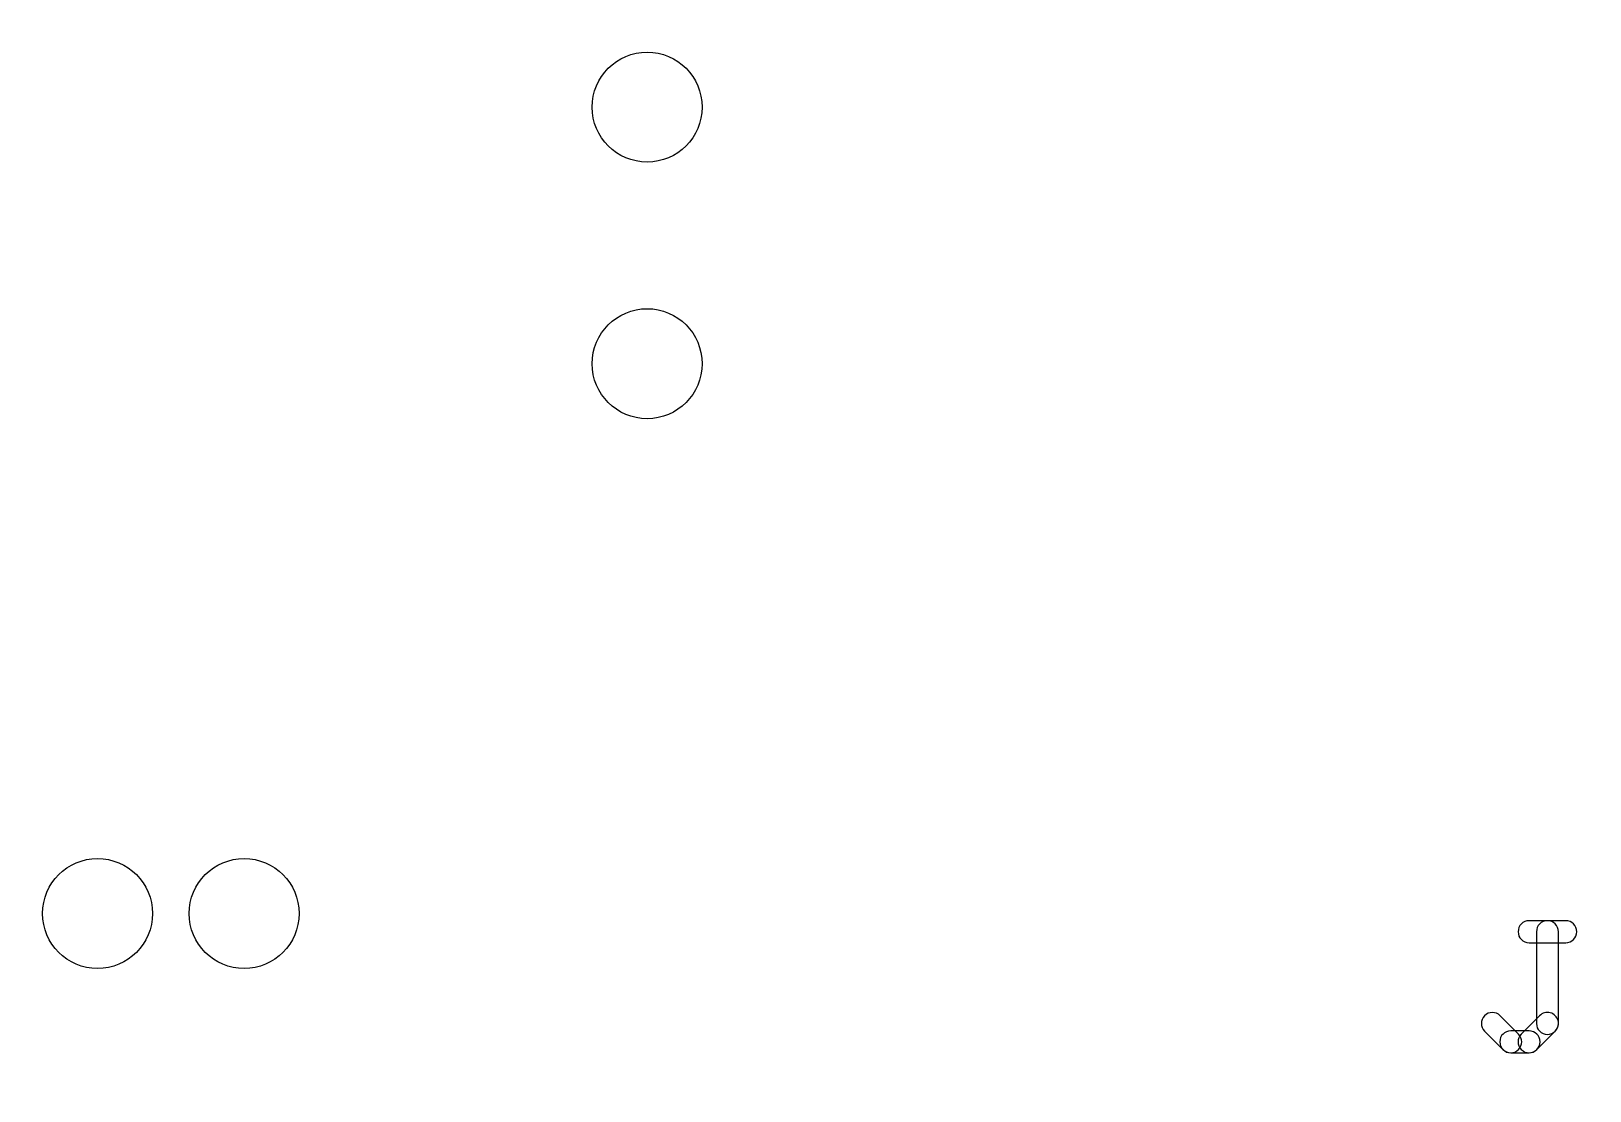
# Model space of a CAD drawing. Extents: x -10 to 136, y -30 to 100.
# Drawn here: x 85.14 to 95.94, y 52.62 to 59.96 of the extents above; entities that cross this region are included whole.
import ezdxf

# ---------------------------------------------------------------- set-up
doc = ezdxf.new("R2010")
doc.units = 0
for name, color, linetype in [('18', 82, 'CONTINUOUS'), ('20', 7, 'CONTINUOUS'), ('25', 253, 'CONTINUOUS'), ('49', 253, 'CONTINUOUS')]:
    doc.layers.add(name, color=color, linetype=linetype)

# ---------------------------------------------------------------- blocks, each defined once
blk = doc.blocks.new('ROUNDV')
blk.add_circle((0, 0), 0.5)

msp = doc.modelspace()

# ---------------------------------------------------------------- linework, layer by layer
at = {"layer": '20'}
msp.add_arc((65.024, 49.5402), 47.752, 359.9877, 58.1884, dxfattribs=at)
at = {"layer": '25'}
for points in [[(95.5221, 53.6455), (95.7763, 53.6455, 1), (95.7763, 53.7979), (95.5221, 53.7979, 1)], [(95.7254, 53.0861), (95.7254, 53.7217, 1), (95.573, 53.7217), (95.573, 53.0861, 1)], [(95.214, 53.0322), (95.3411, 52.9051, 1), (95.4489, 53.0129), (95.3217, 53.14, 1)], [(95.576, 52.9051), (95.7031, 53.0322, 1), (95.5953, 53.14), (95.4682, 53.0129, 1)], [(95.395, 52.8828), (95.5221, 52.8828, 1), (95.5221, 53.0352), (95.395, 53.0352, 1)]]:
    msp.add_lwpolyline(points, format="xyb", close=True, dxfattribs=at)
at = {"layer": '49'}
for radius in [38.2532, 37.9738]:
    msp.add_circle((65.024, 49.53), radius, dxfattribs=at)

# ---------------------------------------------------------------- block references
at = {"layer": '18', "xscale": 0.762, "yscale": 0.762}
for p in [(89.408, 59.436), (89.408, 57.658), (85.598, 53.848), (86.614, 53.848)]:
    msp.add_blockref('ROUNDV', p, dxfattribs=at)

doc.saveas('drawing.dxf')
